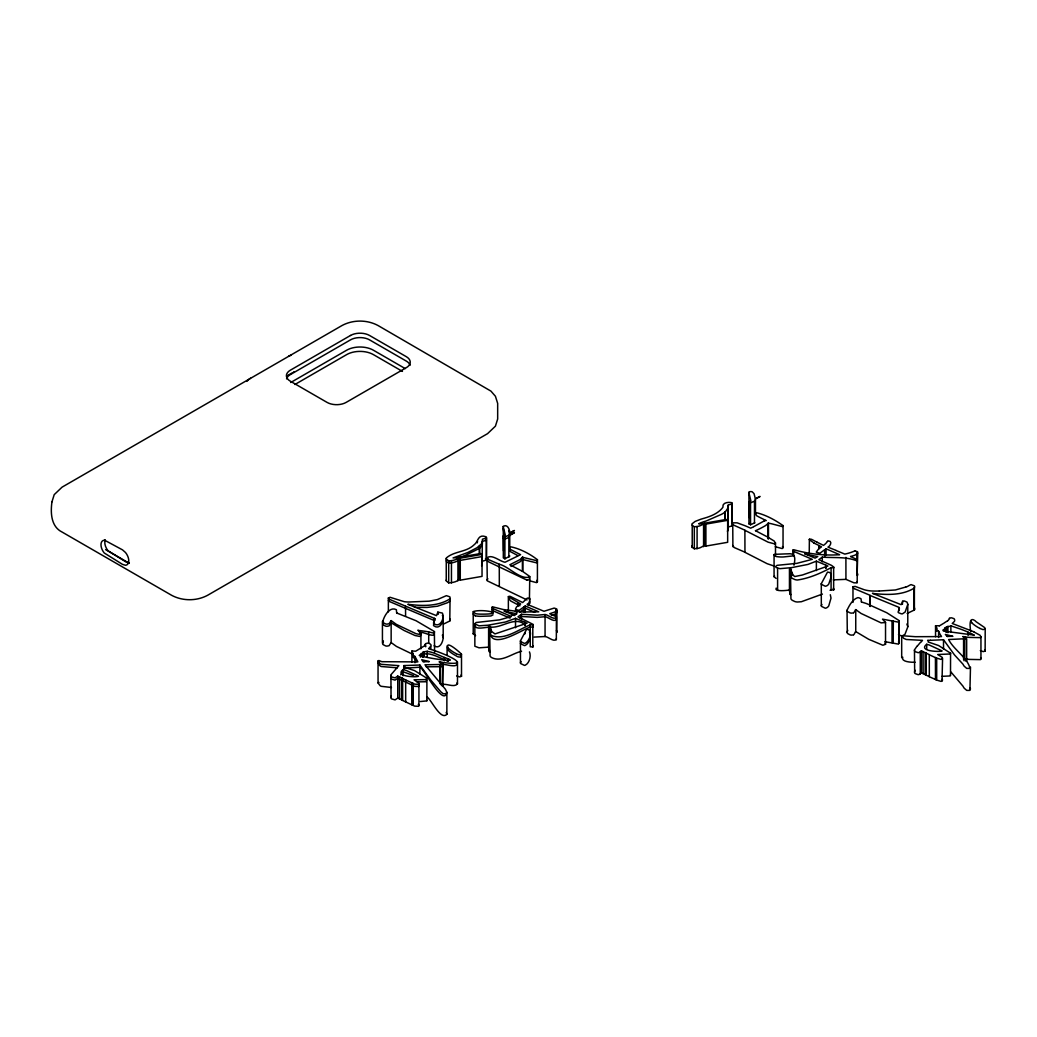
<?xml version="1.0" encoding="UTF-8"?>
<svg xmlns="http://www.w3.org/2000/svg" width="1037" height="1037" viewBox="0 0 1037 1037"><rect width="100%" height="100%" fill="white"/><g stroke="black" fill="none" stroke-linecap="round" stroke-linejoin="round"><path stroke-width="1.5" d="M508.363 610.897L508.363 596.625L509.089 596.314A3.072 1.776 0 0 1 510.282 596.405L522.661 602.536L527.392 598.051C531.774 597.882 529.79 603.314 527.081 604.312L543.984 611.26L554.147 608.084L556.376 608.784A2.1 1.206 0 0 1 556.921 609.315L556.752 632.544L556.921 631.3A2.1 1.206 0 0 0 556.376 630.768M809.223 553.732L809.391 539.253M556.376 618.972C554.795 623.367 547.847 616.652 545.06 616.73L537.192 617.378L521.442 616.484L519.783 617.909M556.752 610.56L555.871 610.054L556.169 610.884L554.691 612.063L549.753 613.697L556.376 616.782C554.795 621.163 547.847 614.461 545.06 614.539L537.192 615.174L521.442 614.28L517.969 616.834L533.212 624.443A1.413 0.817 0 0 1 532.979 624.909L530.231 624.818C518.396 629.563 504.526 640.672 491.525 635.538A7.402 4.278 0 0 1 490.086 634.022L489.658 630.016L494.973 633.931L527.068 623.185L524.852 622.381L524.852 625.518M534.133 637.094L545.06 636.524C547.847 636.446 554.795 643.147 556.376 638.766M857.197 560.693L857.223 559.617L850.599 556.532M857.223 581.601L857.197 582.677L857.223 559.617M853.334 634.916L851.636 635.111A3.202 1.854 0 0 1 850.12 634.877L848.072 633.814A3.37 1.944 0 0 1 847.307 633.14L847.035 610.274C849.238 605.569 852.531 599.321 857.69 597.675A2.942 1.698 0 0 1 859.025 597.818L860.982 598.725L861.436 601.564M847.035 632.259L847.747 630.276M527.042 599.943L487.273 580.837L486.962 557.958C491.642 553.577 499.834 561.497 505.045 562.248L520.574 554.665L510.411 549.429L509.815 547.16A2.45 1.413 0 0 1 510.463 546.784C519.602 548.417 530.451 554.147 537.412 559.76A1.97 1.141 0 0 1 537.14 560.226A2.463 1.413 0 0 1 536.531 560.628L522.402 557.258L520.004 559.617L509.841 564.75L522.739 571.491L529.764 576.481L529.427 599.671M537.425 559.591L537.412 581.744A1.97 1.141 0 0 1 537.14 582.224A2.463 1.413 0 0 1 536.531 582.625L529.661 580.811M755.843 512.822A1.555 0.894 0 0 1 756.232 512.654C765.345 514.676 775.767 520.25 783.039 525.681A1.97 1.141 0 0 1 782.779 526.161A2.463 1.426 0 0 1 782.157 526.55L771.813 523.841A78.851 45.524 0 0 0 768.469 523.128L765.63 525.539A87.614 50.58 0 0 1 755.519 530.711M783.052 525.513L783.039 547.666A1.97 1.141 0 0 1 782.779 548.145A2.463 1.426 0 0 1 782.157 548.547L775.287 546.745M529.868 576.87C520.405 580.435 508.739 566.306 499.264 564.258L488.725 559.695L486.962 557.958M768.741 537.749L774.159 541.003L775.443 543.142A2.061 1.193 0 0 1 775.067 543.608L774.859 543.738M793.966 565.165C795.651 557.686 795.223 552.825 787.666 553.849A82.558 47.663 0 0 0 785.826 553.888L774.198 554.367A1.504 0.868 0 0 0 774.069 554.717L774.069 576.715L776.078 578.4M434.594 631.883L433.946 632.803A1.517 0.881 0 0 1 433.323 633.024L427.425 631.663A95.585 55.181 0 0 0 418.637 630.483L417.898 630.133L420.905 633.477L419 634.281L416.044 633.711L396.445 624.417L391.143 620.606L389.044 623.743L387.034 624.118A3.189 1.841 0 0 1 385.518 623.885L383.47 622.822A3.37 1.944 0 0 1 382.705 622.135C383.599 616.795 389.51 605.919 396.38 609.717L396.652 612.971L416.031 620.722L434.386 631.507L434.594 652.299M486.962 579.942L487.883 578.763M905.703 587.123A9.398 5.431 0 0 0 908.684 585.775L910.655 584.751A1.309 0.752 0 0 1 911.186 584.648L914.362 585.814A5.846 3.37 0 0 1 914.362 588.005C902.657 595.381 887.776 594.94 874.463 593.618A35.517 20.507 0 0 1 872.454 593.32L901.114 604.649L903.201 601.006A2.787 1.607 0 0 1 904.433 601.019L906.986 602.082L907.777 604.078L907.777 626.957L904.977 634.307L902.501 635.798A3.111 1.789 0 0 1 901.218 635.772L898.703 634.787A3.733 2.152 0 0 1 898.457 634.592M477.253 542.882L477.538 541.171M425.624 646.79C423.472 642.551 429.383 642.162 430.861 644.651A5.963 3.448 0 0 1 431.068 645.74L428.605 648.76C442.864 652.584 478.731 668.152 439.092 661.852L442.682 663.136L442.423 664.38A1.348 0.778 0 0 1 441.516 664.471L424.989 664.808L445.392 689.229L446.869 692.327L445.521 693.87L443.097 693.675L440.764 691.731L430.627 679.883L419.881 665.028L403.963 665.573L403.963 668.709M446.869 692.327L446.869 714.312C440.712 720.78 431.535 700.04 427.05 696.916M456.682 675.93L459.702 676.915L461.504 676.28L461.504 654.295C461.232 653.479 444.756 638.909 448.023 647.918A42.076 24.292 0 0 0 456.306 653.712M461.504 676.28L461.037 674.983M964.086 660.776L964.086 638.792L948.609 639.531C953.755 649.797 967.482 657.652 969.932 668.178M970.489 667.05L969.932 690.175M930.396 640.27A10.642 6.144 0 0 1 927.596 640.322L927.83 640.49A3.124 1.802 0 0 1 928.128 641.968L938.641 645.545L950.501 653.18A1.931 1.115 0 0 1 950.216 653.984L937.694 654.516L942.153 657.302L942.024 659.013M942.581 658.145L942.024 680.998M447.103 645.921L447.103 655.345M970.736 631.637C970.217 628.15 968.325 615.822 974.987 620.67A49.504 28.582 0 0 1 976.089 621.72L984.217 627.281A4.705 2.722 0 0 1 985.202 629.018L985.137 651.003L983.335 651.625L980.315 650.653M414.463 607.293L427.05 607.436L437.575 606.204L447.491 602.73L449.786 601.201L450.071 599.788A5.159 2.981 0 0 0 449.76 598.997C437.445 606.684 421.748 605.984 407.852 604.299L436.512 615.641L437.86 612.128L442.384 613.074C444.938 617.806 440.207 628.15 434.101 623.794A3.733 2.152 0 0 1 433.492 623.172L434.633 618.467L389.121 599.179A4.291 2.476 0 0 1 388.447 598.245L389.938 597.247L404.3 601.693A20.87 12.055 0 0 0 409.045 602.004L429.188 601.175L437.355 599.58L446.403 595.653L449.76 596.806A5.159 2.981 0 0 1 450.071 597.584L449.786 620.994L443.447 624.105M443.188 615.654L443.188 637.638C442.942 642.214 439.571 649.693 434.101 645.779M486.418 538.009L485.472 536.596C477.642 534.016 478.42 541.781 474.065 544.814C466.417 552.345 454.18 551.049 446.428 557.893A4.667 2.696 0 0 0 446.286 558.995L448.684 560.887C452.197 560.771 456.526 560.006 459.132 557.504L453.065 557.932L468.011 552.397L477.098 547.692L482.011 543.388L482.477 539.188L486.418 538.009L486.418 559.993L482.477 561.186L481.622 565.917M486.418 559.993L486.496 537.179M728.376 526.952L732.057 525.915L732.122 503.114L731.111 502.53C727.805 502.025 722.076 502.634 722.893 507.3C718.343 513.535 710.164 516.595 702.827 518.617A75.779 43.748 0 0 0 700.792 519.239L695.179 521.404L692.055 523.815A4.667 2.696 0 0 0 691.925 524.929L694.31 526.809L698.821 526.2A75.999 43.878 0 0 1 700.312 525.668L704.758 523.439L698.692 523.854L699.716 523.257A38.926 22.477 0 0 1 706.132 521.015L721.648 514.261A28.699 16.566 0 0 0 725.044 512.045M732.057 525.915L732.109 525.253M926.08 674.918L923.137 673.765L923.086 651.573L921.387 650.808L921.387 672.793L918.976 674.568A2.476 1.426 0 0 1 917.939 674.607L915.438 673.687A2.955 1.711 0 0 1 914.673 673.039L914.465 649.862L917.291 645.792M914.427 672.183L915.152 670.278M391.143 620.606L391.143 642.59L389.044 645.727L387.034 646.103A3.189 1.841 0 0 1 385.518 645.87L383.47 644.807A3.37 1.944 0 0 1 382.705 644.133L383.366 640.931M520.457 640.853L526.64 629.265C533.809 629.433 529.505 641.579 525.072 643.29A1.776 1.024 0 0 1 524.385 643.368L520.704 641.605A3.37 1.944 0 0 1 520.457 640.853L520.457 662.837A3.37 1.944 0 0 0 520.704 663.589L524.385 665.352A1.776 1.024 0 0 0 525.072 665.287C529.492 663.343 531.294 655.902 529.453 651.897M520.457 662.837L521.067 661.593M821.304 583.688L827.5 572.1C834.228 572.022 829.717 580.422 828.848 583.844A10.059 5.807 0 0 1 827.215 585.581L825.919 586.138A1.776 1.024 0 0 1 825.245 586.203L821.55 584.44A3.37 1.944 0 0 1 821.304 583.688L821.304 605.673A3.37 1.944 0 0 0 821.55 606.425L825.245 608.188A1.776 1.024 0 0 0 825.919 608.123L827.163 607.539A10.059 5.807 0 0 0 828.783 605.815L831.013 598.116L830.3 594.732M821.304 605.673L821.913 604.428M899.183 621.02L898.742 643.692L898.988 620.515L886.726 612.724L866.815 603.703A57.229 33.041 0 0 0 861.254 601.978L861.358 601.849M899.183 643.005L898.457 641.981M898.548 621.824A1.517 0.881 0 0 1 897.925 622.044L882.5 619.141L885.507 622.485L881.139 622.874L861.047 613.437L855.745 609.613A4.692 2.709 0 0 1 855.227 610.145A18.186 10.5 0 0 1 853.71 612.763M885.533 622.304L885.533 644.288L882.876 645.247L868.643 639.259L855.745 631.598L855.745 609.613M487.999 647.192L479.016 647.814L474.855 646.232L474.842 623.6L476.203 622.498L499.601 619.88L511.435 616.509L492.795 608.512L492.082 607.202L492.99 606.917L503.075 609.484L521.339 611.96L538.76 611.856L525.228 605.971L519.122 610.391L515.933 609.575A1.711 0.985 0 0 1 515.454 609.134L516.556 606.891L520.717 603.975L508.363 596.755M402.447 678.211L402.447 700.195L402.447 678.211L397.754 676.085L397.754 698.07L395.084 699.884L391.805 698.964A2.955 1.711 0 0 1 391.053 698.316L390.923 674.789L398.856 665.65L381.24 664.328A5.509 3.176 0 0 1 380.022 663.602L378.051 660.971L378.842 660.491L381.836 661.71L417.885 661.891L414.981 656.499L413.05 655.138L411.909 651.016L415.733 651.197L424.574 645.792L425.624 643.653M390.806 697.46L391.26 695.983M793.966 555.819L783.441 556.96A18.899 10.914 0 0 1 776.039 556.48M732.64 545.501L734.352 547.601L744.89 552.164M403.963 665.573L404.378 665.987A2.968 1.711 0 0 1 404.482 667.245L414.567 670.615L426.92 678.25L426.829 700.895L420.361 701.53M524.722 634.113L525.292 632.648M509.647 549.584L510.411 551.632L517.787 555.534M449.786 620.994L450.071 619.569A5.159 2.981 0 0 0 449.76 618.791M920.467 642.357L917.564 645.792M446.428 560.097L446.597 561.873L448.684 563.078C452.197 562.961 456.526 562.197 459.132 559.708M391.26 676.202L391.053 678.535A2.955 1.711 0 0 0 391.805 679.183L395.084 680.103L397.754 678.289L414.722 686.364L418.391 686.494A2.165 1.244 0 0 0 418.922 685.431L418.3 684.563M430.666 649.071L430.873 646.881M857.106 575.094L857.806 552.254A2.139 1.231 0 0 0 857.223 551.619M857.599 575.379L857.806 574.239A2.139 1.231 0 0 0 857.223 573.604M692.185 545.592L692.055 545.812A4.667 2.696 0 0 0 691.925 546.914L694.31 548.793L698.821 548.184A75.999 43.878 0 0 1 700.312 547.653L704.758 545.423L704.758 523.439M383.366 621.137L382.705 624.339A3.37 1.944 0 0 0 383.47 625.026L385.518 626.089A3.189 1.841 0 0 0 387.034 626.322L389.044 625.933L391.143 622.796L404.041 630.457L415.007 635.512L419.648 636.42A2.022 1.167 0 0 0 420.439 636.135L420.62 634.54M434.088 622.446L433.492 625.363A3.733 2.152 0 0 0 434.101 625.985C440.207 630.353 444.938 620.009 442.384 615.265M727.468 531.553L727.844 529.466A47.339 27.325 0 0 1 727.857 528.287L728.104 505.123L727.857 506.302A47.339 27.325 0 0 0 727.844 507.482L727.87 530.05M515.972 609.704L515.454 611.337L517.035 612.323M426.881 678.47L425.559 679.624L414.061 679.792L418.922 683.227A2.165 1.244 0 0 1 418.391 684.303L414.722 684.161L402.252 678.328M942.024 676.318L950.164 675.955A1.931 1.115 0 0 0 950.462 675.178L950.449 674.789M926.65 644.288C917.693 651.43 940.261 652.079 942.127 650.925L929.178 644.975A72.81 42.037 0 0 0 926.715 644.249L926.715 648.968M921.076 642.046L922.01 640.892A21.453 12.379 0 0 1 922.476 640.36L906.312 639.492L903.655 638.312L901.684 635.681L915.269 636.692L941.518 636.601A66.174 38.2 0 0 1 938.641 631.222L937.124 630.522A6.248 3.617 0 0 1 936.567 627.929M509.841 556.026L504.902 558.839L503.321 557.919L503.321 535.935L504.902 536.855L508.856 535.273L509.75 533.199L514.43 530.49L509.698 532.811C509.945 529.414 507.158 523.555 503.217 526.433L503.463 550.906M400.71 674.841L403.095 671.73L413.594 675.618M754.793 522.804L750.529 524.761L748.947 523.854L748.947 501.856L750.529 502.776L754.482 501.195L755.377 499.121L760.056 496.425L755.338 498.732L754.042 493.651L752.149 491.771A3.578 2.061 0 0 0 749.518 491.732L748.844 492.368L749.194 517.567M397.754 676.085L395.084 677.9L391.805 676.98A2.955 1.711 0 0 1 391.053 676.331L390.806 675.476M914.427 650.199L914.673 651.055A2.955 1.711 0 0 0 915.438 651.703L917.939 652.61A2.476 1.426 0 0 0 918.976 652.584L921.387 650.808M947.429 620.865L944.526 622.731M521.067 641.812L520.47 643.251A3.344 1.931 0 0 0 520.704 643.808L524.385 645.571A1.776 1.024 0 0 0 525.072 645.494C529.492 643.549 531.294 636.109 529.453 632.103M457.486 661.865L457.486 683.85C454.439 687.712 447.258 683.772 443.058 684.368M491.11 629.653C490.216 631.689 487.857 626.737 489.14 625.907L490.294 626.568L491.11 632.79M791.957 572.489L791.179 573.409A76.349 44.085 0 0 1 790.453 571.996L790 568.743L791.14 569.404L791.957 575.626M528.222 605.504L530.037 602.886L529.414 600.89M446.428 579.877A4.667 2.696 0 0 0 446.286 580.992L448.684 582.872C452.197 582.755 456.526 581.99 459.132 579.502L459.132 557.504M965.914 661.126L966.588 660.815L966.588 638.831L965.214 637.379A33.495 19.34 0 0 0 962.725 636.575L967.897 637.249A40.586 23.436 0 0 0 969.556 637.418L980.471 637.638A2.294 1.322 0 0 0 980.911 636.783L980.056 635.253L973.821 631.883M965.797 658.975L967.897 659.234A40.586 23.436 0 0 0 969.556 659.415L980.471 659.623A2.294 1.322 0 0 0 980.911 658.767L980.587 657.652M856.886 560.861C846.088 556.454 834.215 558.075 822.289 557.115L818.815 559.669L830.818 565.048A25.225 14.557 0 0 1 831.648 565.476L834.059 567.291A1.426 0.83 0 0 1 833.826 567.745L831.078 567.654C820.643 573.305 809.08 578.335 797.362 580.02A6.987 4.031 0 0 1 794.873 579.566L792.372 578.374A7.428 4.291 0 0 1 790.933 576.857L790.505 572.865L791.892 573.072L793.499 575.366A5.224 3.02 0 0 0 794.809 576.533L802.418 575.004L827.928 566.033L825.698 565.217L825.698 568.354M508.674 598.53L510.839 601.071L519.926 605.815M819.528 548.301L821.563 546.81L818.984 545.656L818.984 548.793M914.103 607.656L914.362 607.799A5.846 3.37 0 0 1 914.362 610.002L907.155 613.45M857.093 553.68L855.331 554.989A33.054 19.081 0 0 1 850.586 556.506M519.563 612.348L525.228 608.175L534.703 612.297M819.113 548.301L816.3 551.969A1.711 0.985 0 0 0 816.78 552.423L819.969 553.227L824.622 549.727L824.622 556.013M489.049 629.628L490.462 628.578L491.512 630.82L489.049 629.628L489.049 651.625M789.896 572.476L791.309 571.413L792.359 573.655L789.896 572.476L789.896 594.46M530.231 624.818L530.231 646.803L532.979 646.894A1.413 0.817 0 0 0 533.212 646.44L532.759 645.688M447.453 647.49L448.023 650.121A42.076 24.292 0 0 0 456.306 655.915C457.498 657.315 462.917 657.886 460.895 655.047M475.153 625.531C474.881 630.211 486.184 627.009 488.764 627.281M525.02 625.415L525.02 622.278L515.532 618.324L505.46 622.006L487.999 625.207L479.016 625.829L474.739 623.898M825.88 568.263L825.88 565.113L816.378 561.16L807.953 564.426L791.451 567.654L779.863 568.665L776.039 567.472L775.65 566.513L777.05 565.334L796.805 563.363L812.282 559.345L793.642 551.347L793.136 549.934A1.646 0.946 0 0 1 793.849 549.753C808.575 553.901 824.221 555.793 839.607 554.704L826.074 548.806L824.959 549.727L824.959 556.013M420.361 657.043C425.066 649.603 437.199 656.849 444.445 659.597M830.054 590.26L833.826 589.742A1.426 0.83 0 0 0 834.059 589.275L833.217 588.316M774.587 576.028L774.198 576.352A1.504 0.868 0 0 0 774.069 576.715M947.701 620.865L949.399 618.92A2.67 1.543 0 0 0 949.257 618.363M461.504 654.295L459.43 654.904L456.267 653.738M985.137 629.018L983.063 629.615L979.9 628.448M966.458 638.909L965.914 639.142A1.322 0.765 0 0 1 965.304 639.207L964.125 638.922L964.125 659.338M391.467 687.492L381.24 686.313A5.509 3.176 0 0 1 380.022 685.587L378.051 682.955L378.998 682.45M915.101 662.215C911.303 662.449 900.855 661.917 902.734 657.173M939.353 625.92L943.748 623.263M968.078 635.409L968.078 632.116A174.047 100.485 0 0 0 961.118 629.303L950.877 625.817L949.646 626.348A2.515 1.452 0 0 1 948.103 626.426L946.625 626.944L946.651 631.792M442.955 664.108L442.423 686.364M287.949 375.329L292.019 372.97M290.723 382.51L346.695 350.195A18.847 10.889 0 0 1 373.359 350.195L405.234 368.602M294.923 384.494L346.695 354.589A18.847 10.889 0 0 1 373.359 354.589L402.46 371.402M459.3 579.048L460.272 580.163L482.036 576.378L482.036 554.393L480.546 553.525L458.821 557.336L460.272 558.178L482.036 554.393M412.35 652.96L413.05 657.328L414.981 658.702L416.33 661.554M421.035 656.615C422.422 645.649 437.977 655.254 444.445 657.393L444.445 660.699M403.095 669.526C394.293 676.448 416.174 677.679 418.494 676.202L406.323 670.498A70.347 40.624 0 0 0 403.095 669.539L403.095 675.813M489.101 628.137L489.944 632.039M524.852 624.572C514.495 615.809 502.219 628.435 490.034 627.087M489.944 651.832A72.149 41.661 0 0 1 489.451 650.834L489.14 647.892M556.169 610.884L556.169 617.171M704.927 544.969L705.899 546.084L727.663 542.299L727.663 520.315L726.172 519.459L704.447 523.257L705.899 524.1L727.663 520.315M764.347 520.859L753.705 526.692M827.396 541.379L828.239 540.886C832.685 540.808 830.546 546.032 827.941 547.147L835.939 550.336M852.971 602.432L852.971 586.735L855.214 586.411L864.327 589.768A21.505 12.418 0 0 0 873.647 591.038A57.761 33.353 0 0 0 879.337 590.999M935.543 636.731L935.543 625.739L939.12 625.778M969.595 668.411L966.717 668.398L964.216 666.221A29.58 17.085 0 0 1 963.049 664.276L954.442 654.853L943.514 639.738L930.409 640.296M969.595 690.409L966.717 690.383L964.216 688.205A29.58 17.085 0 0 1 963.049 686.274L950.903 671.95M941.894 659.091L941.687 659.208A1.555 0.894 0 0 1 940.987 659.389L936.618 658.08L936.618 680.065L940.987 681.374A1.555 0.894 0 0 0 941.687 681.192L941.894 681.076M856.886 582.846L853.944 582.807L845.933 579.359L845.907 557.375M905.638 587.059L895.372 589.975L879.337 591.012M944.901 628.059L946.211 627.372L946.211 632.09M884.911 641.67L897.925 644.029A1.517 0.881 0 0 0 898.548 643.808M503.321 535.935L505.265 534.988L503.217 526.433M510.878 534.431L514.43 532.694L509.75 535.403L508.856 537.477L504.902 539.059L503.321 538.138M748.947 501.856L750.892 500.91L748.844 492.368M748.947 523.854L750.282 523.192M487.883 558.969L487.014 560.434L488.725 561.898L527.016 580.15M753.199 526.977L750.671 528.17L746.173 526.2A80.238 46.328 0 0 0 744.644 525.578L737.126 522.829L733.237 522.829A2.087 1.206 0 0 0 732.744 523.283L732.9 546.771M510.982 566.461L520.004 561.821L522.402 559.449L536.531 562.832A2.463 1.413 0 0 0 537.14 562.43A1.97 1.141 0 0 0 537.412 561.95L536.609 560.615M949.49 618.233L950.696 617.858A2.307 1.335 0 0 1 951.681 617.845L954.014 618.661A6.352 3.668 0 0 1 954.416 621.396L952.225 623.483L973.782 631.753M774.626 543.881L768.158 542.195L744.955 530.335M822.406 594.084L801.342 601.732L797.362 602.004A6.987 4.031 0 0 1 794.873 601.551L792.372 600.358A7.428 4.291 0 0 1 790.933 598.842L790.505 572.865M521.559 651.249C511.941 653.427 501.454 662.773 491.525 657.523A7.402 4.278 0 0 1 490.086 656.006L489.62 629.2M893.194 642.979L893.311 620.943M463.241 556.415L479.6 548.314L482.27 545.138L482.477 541.392L486.418 540.199L485.497 538.812M456.889 558.412L458.587 557.828M462.917 556.519L460.13 557.362M551.334 615.447L554.691 614.254L556.247 613.048L555.871 612.245L556.752 612.75L556.921 611.519A2.1 1.206 0 0 0 556.376 610.974M776.182 588.109C773.706 591.984 787.848 590.429 788.846 590.027M728.376 504.967L732.057 503.93M845.907 579.359L833.294 579.877M853.334 612.919L851.636 613.126A3.202 1.854 0 0 1 850.12 612.893L848.072 611.83A3.37 1.944 0 0 1 847.307 611.156L847.035 610.274M438.353 614.228L437.86 612.128M492.99 609.108L492.082 609.406L492.795 610.702L510.074 618.13M482.036 556.584L460.272 560.369L458.821 559.539M378.998 662.669L378.051 663.161L380.022 665.793A5.509 3.176 0 0 0 381.24 666.519L397.378 667.815M426.155 666.817L441.84 666.687L442.955 666.311L442.28 665.145M389.471 599.386L388.447 600.449A4.291 2.476 0 0 0 389.121 601.382L434.594 620.67L434.633 618.467L434.594 620.67M703.617 545.501L704.758 545.423M417.211 681.866L425.935 681.75L426.635 680.078M774.043 566.021L767.173 563.713L744.955 552.319L744.89 530.179L732.9 524.774M129.288 563.052L126.358 562.171L108.081 550.803A8.892 5.133 60 0 1 105.307 539.914M402.252 700.312L414.722 706.145L418.391 706.288A2.165 1.244 0 0 0 418.922 705.212L418.3 704.343M974.08 635.111L943.45 631.04L942.866 630.133L944.966 628.889L944.655 628.202L944.655 631.339M817.052 542.234L811.712 539.409A3.228 1.867 0 0 0 809.521 539.162M923.137 651.78L926.08 652.934L925.872 675.035L929.295 676.617M397.754 698.07L402.447 700.195M419.531 632.79C421.735 630.353 435.229 638.948 433.933 633.257M442.177 664.471C445.288 663.732 457.732 668.696 456.954 663.149M489.944 632.272C491.81 650.069 520.924 630.302 530.231 627.009L532.979 627.113A1.413 0.817 0 0 0 533.212 626.646L532.759 625.907M514.624 615.524L511.474 614.928M527.042 580.15L529.596 579.735L529.337 578.05M854.994 550.919L857.223 551.619M475.607 635.642L473.222 633.866L473.222 611.882A1.504 0.868 0 0 1 473.352 611.532C483.436 608.421 507.974 614.397 480.481 614.137A21.246 12.263 0 0 1 479.496 614.098A18.705 10.798 0 0 1 478.55 614.047A16.527 9.54 0 0 1 477.655 613.969A13.87 8.011 0 0 1 475.607 613.658L473.222 611.882M768.378 537.425L755.467 530.672M836.042 550.504L844.831 554.095A36.593 21.129 0 0 0 854.929 550.867M804.881 553.849L815.108 558.113L817.765 556.532A84.697 48.895 0 0 1 804.906 553.823M968.078 632.272L971.552 633.737M444.445 657.562C465.328 663.926 424.405 657.769 419.246 655.41L421.385 654.114L421.035 653.479M444.445 659.752L445.249 660.089M446.26 660.517L447.854 661.191M929.321 654.762L936.32 658.054L936.32 680.052L935.465 679.559L935.439 657.471M935.439 679.455L929.321 676.746L929.295 654.632L925.872 653.051M921.387 672.793L923.086 673.557M965.94 659.649L966.588 660.815M971.591 633.84L974.015 635.085M412.467 654.153L396.445 646.414L391.143 642.59M442.151 684.861L442.955 686.092M899.183 607.475L899.001 607.384A15.166 8.763 0 0 0 898.612 607.202L870.199 595.51L870.199 606.502M814.045 543.116L818.919 545.449L818.919 548.599M816.819 542.105L823.508 545.371A27.208 15.711 0 0 0 827.474 541.392M814.214 543.168L809.223 539.603M854.631 588.783L870.121 595.329L870.121 606.334M857.599 553.395L856.718 552.89L857.029 560.006M906.869 624.002L907.79 626.646M776.078 556.415L774.082 554.847M485.472 558.593L486.496 559.176M475.231 615.784L473.222 614.085A1.504 0.868 0 0 1 473.352 613.723M105.605 549.597L129.158 563.195M727.87 508.065L725.226 512.045L725.226 519.9M536.609 580.396L537.425 581.576M404.378 668.178L419.881 667.219C422.344 665.935 442.293 705.614 446.636 693.584M456.954 682.929L457.486 683.85M782.468 546.538L783.052 547.497M942.153 679.287L942.581 680.129M426.635 699.858L426.881 700.688M885.079 643.134L885.533 644.288M971.656 622.641L970.736 620.644M442.384 635.059L443.188 637.638M529.518 598.038L529.868 598.855M396.691 612.465L397.08 613.398M446.195 712.432L446.869 714.312M970.101 687.687L970.489 689.035M504.436 535.753L503.217 528.637M508.648 530.477L509.452 533.433M411.806 682.761L411.845 704.836M493.055 614.837L490.903 615.978L480.481 616.328A16.411 9.476 0 0 1 475.205 615.809M490.294 628.772L490.618 630.029M907.79 604.364L905.171 611.986L902.501 613.813A3.111 1.789 0 0 1 901.218 613.787L898.703 612.802A3.733 2.152 0 0 1 898.094 612.18L899.299 608.382A21.051 12.146 0 0 0 899.325 607.928L899.196 610.624M980.95 636.783L980.95 658.767M966.315 637.859L966.315 659.843M963.58 639.077L963.58 659.493M950.877 625.817L950.877 632.103M950.566 653.09L950.501 675.165M947.909 626.4L947.909 632.687M946.418 627.216L946.418 631.935M946.185 627.242L946.185 631.948M943.514 639.738L943.514 649.162M938.615 631.222L938.615 637.509M936.657 627.942L936.657 631.079M925.665 652.753L925.665 674.737M925.237 652.714L925.237 674.698M920.273 652.195L920.273 674.18M914.388 588.018L914.388 610.002M913.778 588.173L913.778 610.158M902.462 601.149L902.462 604.286M901.684 635.681L901.684 657.678M892.027 620.67L892.027 642.655M833.644 567.887L833.644 589.872M831.078 567.654L831.078 589.638M826.074 548.806L826.074 555.093M822.289 557.115L822.289 561.834M816.378 561.16L816.378 570.583M793.642 551.347L793.642 556.052M792.929 550.038L792.929 554.756M791.14 569.404L791.14 572.554M789.455 569.054L789.455 591.038L790.453 593.994A76.349 44.085 0 0 0 790.79 594.668M777.594 568.341L777.594 590.325M775.495 542.792L775.495 553.784M768.469 523.128L768.469 538.825M768.028 523.179L768.028 538.89M755.467 499.964L755.467 514.106M754.482 501.195L754.482 523.179M750.529 502.776L750.529 524.761M732.122 503.114L732.122 523.529M724.993 512.019L724.993 519.874M705.899 524.1L705.899 546.084M703.579 524.696L703.579 546.693M697.084 526.848L697.084 548.832M694.31 526.809L694.31 548.793M692.223 525.603L692.223 547.588M556.376 616.782L556.338 639.842M555.871 610.054L555.871 617.896M545.06 614.539L545.06 636.524M532.798 625.052L532.798 647.036M525.228 605.971L525.228 612.258M524.113 606.891L524.113 611.597M523.776 606.891L523.776 611.597M522.842 557.193L522.842 571.335M522.402 557.258L522.402 571.387M521.442 614.28L521.442 618.998M518.059 602.614L518.137 605.958M515.532 618.324L515.532 627.748M509.75 533.199L509.75 547.329M508.856 535.273L508.856 557.258M504.902 536.855L504.902 558.839M499.264 564.258L499.328 586.398M492.795 608.512L492.795 613.217M492.082 607.202L492.082 611.908M490.294 626.568L490.294 629.705M488.608 626.218L488.608 648.203M482.231 542.144L482.231 564.128M479.6 546.123L479.6 553.965M479.366 546.097L479.366 553.952M460.272 558.178L460.272 580.163M457.939 558.774L457.939 580.759M451.458 560.926L451.458 582.911M448.684 560.887L448.684 582.872M447.919 659.013L447.958 661.321M446.247 558.554L446.247 580.539M442.682 663.136L442.682 685.12M440.453 664.069L440.492 684.627M439.947 664.367L439.947 683.214M428.709 631.935L428.709 642.927M427.244 651.093L427.244 657.38M424.276 651.69L424.276 656.395M422.992 652.234L423.018 657.082M422.785 652.506L422.785 657.212M422.552 652.519L422.59 657.367M420.918 633.114L420.918 648.812M419.881 665.028L419.881 674.452M418.935 683.616L418.935 705.601M414.981 656.499L414.981 662.786M413.024 653.219L413.024 656.369M412.985 683.357L412.985 705.354M412.687 683.344L412.687 705.329M411.909 651.016L411.909 662.021M405.661 679.909L405.687 702.036M405.519 606.321L405.597 615.913M401.604 678.004L401.604 699.988M399.452 676.85L399.504 699.042M388.369 597.714L388.369 611.856M382.433 621.267L382.433 643.251M378.051 660.971L378.051 682.955M294.015 371.764A5.379 3.111 -60 0 1 293.38 372.179M288.623 356.248A10.772 6.222 -60 0 1 291.099 355.289M246.923 381.383A10.772 6.222 -60 0 1 250.539 378.233M410.082 365.361A13.468 7.777 0 0 0 406.297 361.083L369.548 339.864A13.468 7.777 0 0 0 350.506 339.864L290.334 374.603A13.468 7.777 0 0 0 286.562 378.881M425.624 645.844A2.644 1.53 0 0 1 425.74 646.116M473.222 633.866A1.504 0.868 0 0 1 473.352 633.516M764.308 520.833A2.035 1.18 0 0 1 766.2 520.6L759.68 517.372A94.471 54.546 0 0 1 756.479 515.609L755.351 513.198A1.659 0.959 0 0 1 755.701 512.9M854.307 588.601A4.576 2.644 0 0 1 852.945 586.735M853.71 634.748A18.186 10.5 0 0 0 855.162 632.129A4.692 2.709 0 0 0 855.758 631.598M936.618 627.955A9.463 5.47 0 0 1 935.581 625.739M984.657 649.706A4.705 2.722 0 0 1 985.202 651.003M979.926 628.435A42.076 24.292 0 0 1 971.604 622.654M51.967 501.804C50.437 512.498 50.878 526.576 62.077 532.046L171.572 595.264C182.577 601.201 196.641 601.201 207.646 595.264L487.559 433.66L495.427 426.155L497.669 419.013L497.669 403.406L495.427 396.264L490.929 391.105L378.064 325.54C367.059 319.603 352.995 319.603 341.99 325.54L62.077 487.144L54.209 494.649L51.967 501.804M516.245 614.008L514.261 615.278L504.034 611.013A84.684 48.895 0 0 0 516.906 613.723L516.245 614.008M350.506 335.469L290.334 370.209A13.468 7.777 0 0 0 290.334 381.201L327.083 402.408A13.468 7.777 0 0 0 346.125 402.408L406.297 367.681A13.468 7.777 0 0 0 406.297 356.676L369.548 335.469A13.468 7.777 0 0 0 350.506 335.469M947.196 636.472L945.368 634.424L952.873 636.329A38.421 22.179 0 0 0 948.557 636.42L947.196 636.472M424.029 661.736L423.096 661.787L421.735 659.701L429.24 661.619L424.029 661.736M104.646 540.238L104.27 540.238A8.892 5.133 60 0 0 100.978 544.723A8.892 5.133 60 0 0 104.27 553.006L122.522 564.387L125.477 565.256A8.892 5.133 60 0 0 128.769 560.771A8.892 5.133 60 0 0 125.477 552.488L122.522 549.869L104.646 540.238"/></g></svg>
